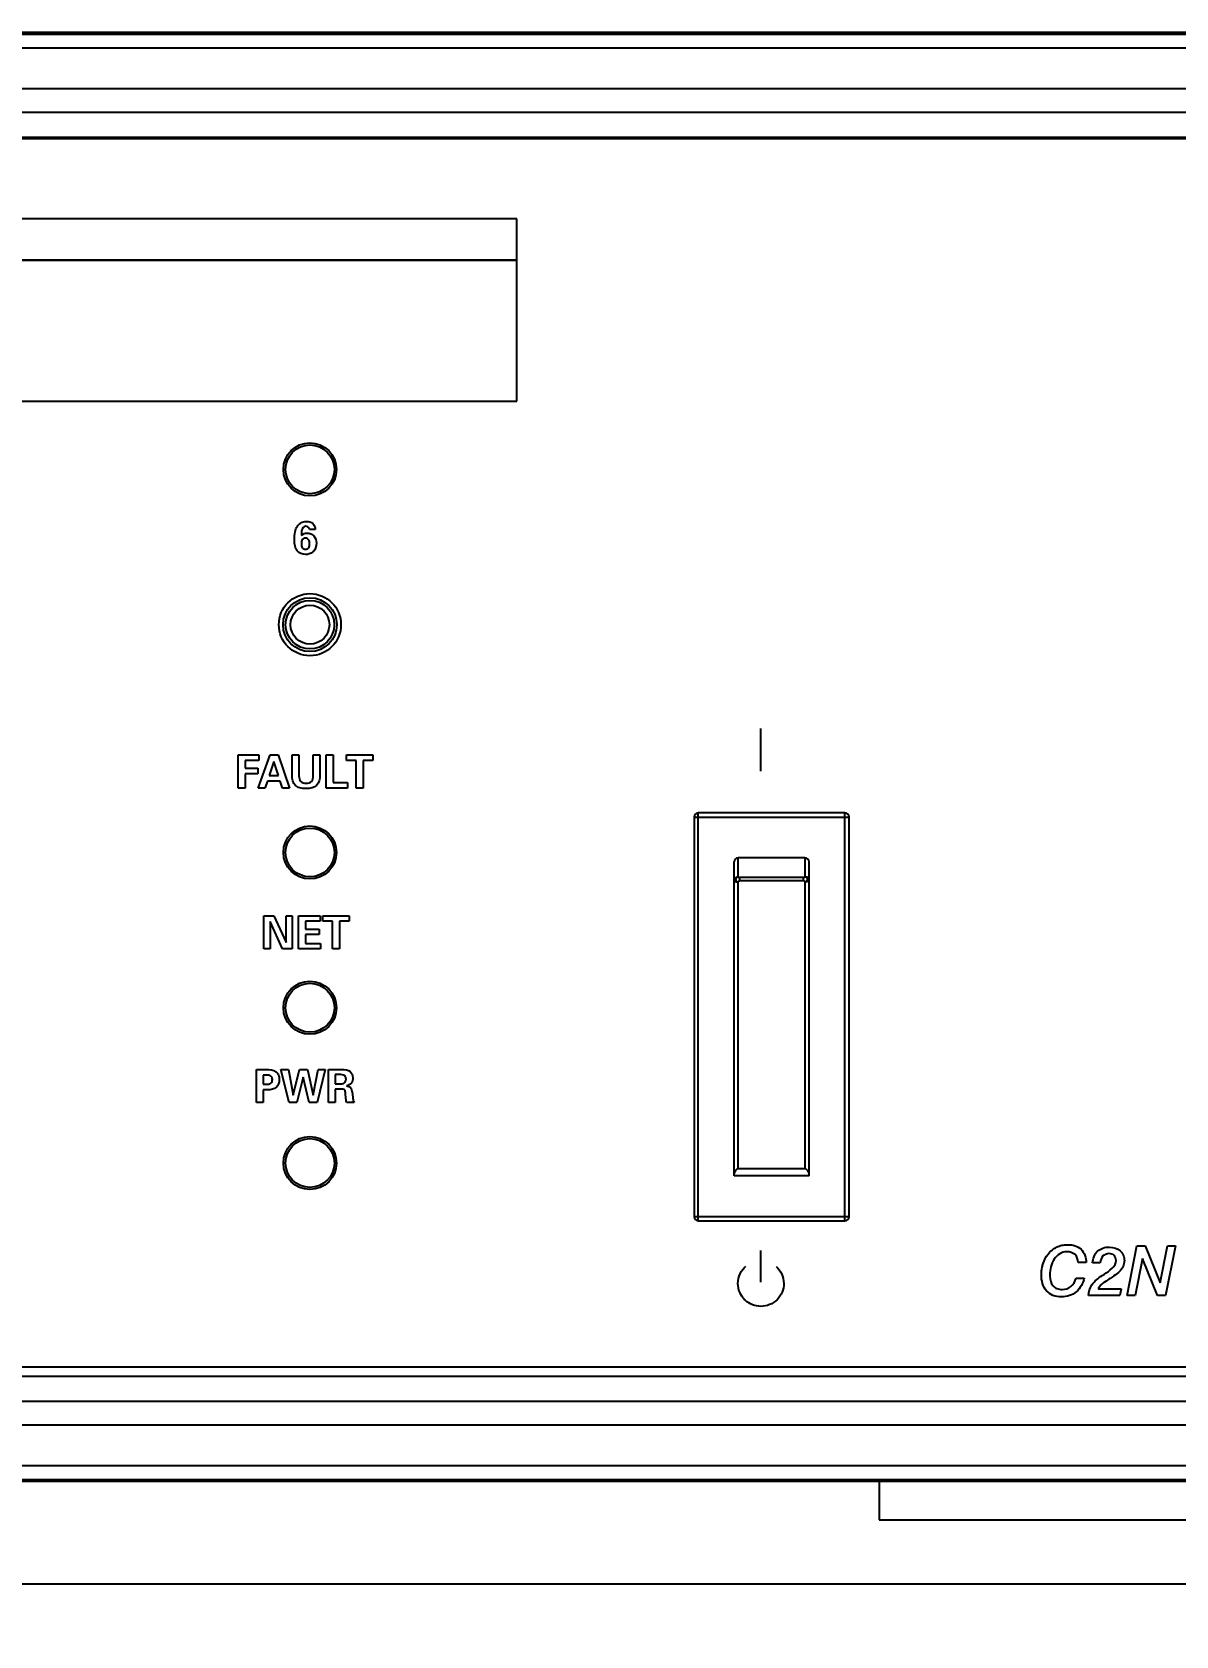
# Model space of a CAD drawing. Header units: inches. Extents: x 0 to 34, y 0 to 22.
# Drawn here: x 19.987 to 22.749, y 3.963 to 7.836 of the extents above; entities that cross this region are included whole.
import ezdxf
from ezdxf.enums import TextEntityAlignment as Align

# ---------------------------------------------------------------- set-up
doc = ezdxf.new("R2010")
doc.units = ezdxf.units.IN
doc.header["$LTSCALE"] = 1.87
doc.header["$MEASUREMENT"] = 0
doc.layers.get('0').update_dxf_attribs({"linetype": 'CONTINUOUS'})
for name, color, linetype in [('3_ALL_AXES', 7, 'CONTINUOUS'), ('5_ALL_CURVES', 7, 'CONTINUOUS'), ('7_ALL_FEATURES', 7, 'CONTINUOUS')]:
    doc.layers.add(name, color=color, linetype=linetype)
doc.styles.get("Standard").update_dxf_attribs({"font": 'SIMPLEX.SHX'})
doc.dimstyles.new('DIMSTYLE_1', dxfattribs={"dimtxt": 0.125, "dimasz": 0.18, "dimexe": 0.18, "dimexo": 0.0625, "dimgap": 0.09, "dimtad": 0, "dimtih": 1, "dimtoh": 1, "dimdec": 3, "dimzin": 4, "dimdsep": 46, "dimtxsty": 'Standard', "dimblk": '_FILLED', "dimblk1": '_FILLED', "dimblk2": '_FILLED', "dimcen": 0.09, "dimadec": 0, "dimazin": 0, "dimtp": 0.001, "dimtm": 0.001, "dimtfac": 1, "dimtdec": 3, "dimtofl": 0, "dimtmove": 0, "dimatfit": 3, "dimldrblk": '_FILLED', "dimfxl": 0, "dimtolj": 1, "dimtzin": 4, "dimarcsym": 0})

# ---------------------------------------------------------------- blocks, each defined once
blk = doc.blocks.new('_FILLED')
at = {"color": 0, "linetype": 'ByBlock'}
blk.add_solid([(0, 0), (-1, 0.174), (-1, -0.174)], dxfattribs=at)
blk = doc.blocks.new('*D2')
at = {"color": 5}
for p, q in [((7.2129, 4.3237), (7.2129, 3.9627)), ((24.1029, 4.2824), (24.1029, 3.9627)), ((7.2129, 4.0877), (15.2204, 4.0877)), ((24.1029, 4.0877), (16.0954, 4.0877))]:
    blk.add_line(p, q, dxfattribs=at)
at = {"color": 5, "xscale": 0.18, "yscale": 0.18, "zscale": 0.18, "rotation": 180}
blk.add_blockref('_FILLED', (7.2129, 4.0877), dxfattribs=at)
at = {"color": 5, "xscale": 0.18, "yscale": 0.18, "zscale": 0.18}
blk.add_blockref('_FILLED', (24.1029, 4.0877), dxfattribs=at)
at = {"color": 5, "width": 1.26}
blk.add_text('16.890', height=0.125, dxfattribs=at).set_placement((15.2829, 4.0252), (16.0329, 4.0252), align=Align.FIT)

msp = doc.modelspace()

# ---------------------------------------------------------------- linework, layer by layer
at = {"color": 8}
for p, q in [((7.3328, 7.8357), (23.983, 7.8357)), ((7.3379, 7.8306), (23.9778, 7.8306)), ((23.947, 7.797), (7.3688, 7.797)), ((23.947, 7.6986), (7.3688, 7.6986)), ((7.4763, 7.6422), (23.8395, 7.6422)), ((7.4763, 7.5823), (23.8395, 7.5823)), ((23.8385, 7.5813), (7.4772, 7.5813)), ((23.8154, 7.5777), (7.5004, 7.5777)), ((21.1579, 7.3847), (15.1579, 7.3847)), ((21.1579, 7.2847), (21.1579, 7.3847)), ((15.1579, 7.2847), (21.1579, 7.2847)), ((7.5004, 4.6127), (23.8154, 4.6127)), ((23.8395, 4.5891), (7.4763, 4.5891)), ((7.4772, 4.5901), (23.8385, 4.5901)), ((23.8395, 4.5292), (7.4763, 4.5292)), ((7.3688, 4.4728), (23.947, 4.4728)), ((7.3379, 4.3408), (23.9778, 4.3408)), ((7.3688, 4.3744), (23.947, 4.3744)), ((23.983, 4.3357), (7.3328, 4.3357)), ((22.0329, 4.3357), (22.0329, 4.2427)), ((22.0329, 4.2427), (22.7829, 4.2427))]:
    msp.add_line(p, q, dxfattribs=at)
at = {"color": 5}
for p, q in [((20.6706, 6.6342), (20.6566, 6.6342)), ((20.6375, 6.621), (20.6375, 6.6203)), ((21.747, 6.0508), (21.747, 6.1538)), ((20.4843, 6.09), (20.5345, 6.09)), ((20.4843, 6.0099), (20.4843, 6.09)), ((20.5331, 6.0099), (20.5616, 6.09)), ((20.5345, 6.09), (20.5345, 6.0767)), ((20.5616, 6.09), (20.5813, 6.09)), ((20.5813, 6.09), (20.6087, 6.0099)), ((20.6146, 6.09), (20.6314, 6.09)), ((20.6146, 6.0407), (20.6146, 6.09)), ((20.6314, 6.09), (20.6314, 6.0395)), ((20.6659, 6.09), (20.682, 6.09)), ((20.6659, 6.0403), (20.6659, 6.09)), ((20.682, 6.09), (20.682, 6.0407)), ((20.6969, 6.09), (20.7136, 6.09)), ((20.6969, 6.0099), (20.6969, 6.09)), ((20.7136, 6.09), (20.7136, 6.0235)), ((20.7466, 6.09), (20.8097, 6.09)), ((20.7466, 6.0769), (20.7466, 6.09)), ((20.8097, 6.09), (20.8097, 6.0769)), ((20.5345, 6.0767), (20.5011, 6.0767)), ((20.5011, 6.0767), (20.5011, 6.0578)), ((20.5011, 6.0578), (20.5322, 6.0578)), ((20.5322, 6.0448), (20.5011, 6.0448)), ((20.5011, 6.0448), (20.5011, 6.0099)), ((20.5322, 6.0578), (20.5322, 6.0448)), ((20.5711, 6.0742), (20.5593, 6.0403)), ((20.5819, 6.0403), (20.5711, 6.0742)), ((20.7697, 6.0769), (20.7466, 6.0769)), ((20.7697, 6.0099), (20.7697, 6.0769)), ((20.8097, 6.0769), (20.7866, 6.0769)), ((20.7866, 6.0769), (20.7866, 6.0099)), ((20.5011, 6.0099), (20.4843, 6.0099)), ((20.5489, 6.0099), (20.5331, 6.0099)), ((20.555, 6.0271), (20.5489, 6.0099)), ((20.586, 6.0271), (20.555, 6.0271)), ((20.5593, 6.0403), (20.5819, 6.0403)), ((20.5916, 6.0099), (20.586, 6.0271)), ((20.6087, 6.0099), (20.5916, 6.0099)), ((20.749, 6.0099), (20.6969, 6.0099)), ((20.7136, 6.0235), (20.749, 6.0235)), ((20.749, 6.0235), (20.749, 6.0099)), ((20.7866, 6.0099), (20.7697, 6.0099)), ((20.5464, 5.7017), (20.5706, 5.7017)), ((20.5464, 5.6217), (20.5464, 5.7017)), ((20.5706, 5.7017), (20.6002, 5.6374)), ((20.6002, 5.7017), (20.6152, 5.7017)), ((20.6002, 5.6374), (20.6002, 5.7017)), ((20.6152, 5.7017), (20.6152, 5.6217)), ((20.6303, 5.7017), (20.6824, 5.7017)), ((20.6303, 5.6217), (20.6303, 5.7017)), ((20.6824, 5.7017), (20.6824, 5.6884)), ((20.6894, 5.7017), (20.7525, 5.7017)), ((20.6894, 5.6887), (20.6894, 5.7017)), ((20.7525, 5.7017), (20.7525, 5.6887)), ((20.592, 5.6217), (20.5615, 5.6879)), ((20.5615, 5.6879), (20.5615, 5.6217)), ((20.6824, 5.6884), (20.6473, 5.6884)), ((20.6473, 5.6884), (20.6473, 5.6696)), ((20.6473, 5.6696), (20.6802, 5.6696)), ((20.6802, 5.6565), (20.6473, 5.6565)), ((20.6473, 5.6565), (20.6473, 5.635)), ((20.6802, 5.6696), (20.6802, 5.6565)), ((20.7125, 5.6887), (20.6894, 5.6887)), ((20.7125, 5.6217), (20.7125, 5.6887)), ((20.7525, 5.6887), (20.7294, 5.6887)), ((20.7294, 5.6887), (20.7294, 5.6217)), ((20.5615, 5.6217), (20.5464, 5.6217)), ((20.6152, 5.6217), (20.592, 5.6217)), ((20.6836, 5.6217), (20.6303, 5.6217)), ((20.6473, 5.635), (20.6836, 5.635)), ((20.6836, 5.635), (20.6836, 5.6217)), ((20.7294, 5.6217), (20.7125, 5.6217)), ((20.5288, 5.3306), (20.552, 5.3306)), ((20.5288, 5.2506), (20.5288, 5.3306)), ((20.5527, 5.3172), (20.5447, 5.3172)), ((20.5447, 5.3172), (20.5447, 5.2949)), ((20.5876, 5.3306), (20.606, 5.3306)), ((20.6077, 5.2506), (20.5876, 5.3306)), ((20.606, 5.3306), (20.6174, 5.2684)), ((20.6174, 5.2684), (20.633, 5.3306)), ((20.6418, 5.3119), (20.6264, 5.2506)), ((20.633, 5.3306), (20.6519, 5.3306)), ((20.6559, 5.2506), (20.6418, 5.3119)), ((20.6519, 5.3306), (20.6657, 5.2684)), ((20.6657, 5.2684), (20.6781, 5.3306)), ((20.6943, 5.3306), (20.675, 5.2506)), ((20.6781, 5.3306), (20.6943, 5.3306)), ((20.7025, 5.3306), (20.7351, 5.3306)), ((20.7025, 5.2506), (20.7025, 5.3306)), ((20.7289, 5.3182), (20.719, 5.3182)), ((20.719, 5.3182), (20.719, 5.2958)), ((20.5447, 5.2949), (20.5527, 5.2949)), ((20.5563, 5.2814), (20.5447, 5.2814)), ((20.5447, 5.2814), (20.5447, 5.2506)), ((20.719, 5.2958), (20.7289, 5.2958)), ((20.7334, 5.2828), (20.719, 5.2828)), ((20.719, 5.2828), (20.719, 5.2506)), ((20.7448, 5.2603), (20.7437, 5.2724)), ((20.7597, 5.2756), (20.7611, 5.264)), ((20.5447, 5.2506), (20.5288, 5.2506)), ((20.6264, 5.2506), (20.6077, 5.2506)), ((20.675, 5.2506), (20.6559, 5.2506)), ((20.719, 5.2506), (20.7025, 5.2506)), ((20.7651, 5.2506), (20.7469, 5.2506)), ((21.747, 4.8167), (21.747, 4.8937))]:
    msp.add_line(p, q, dxfattribs=at)
at = {"color": 5, "linetype": 'Continuous'}
for p, q in [((22.6314, 4.785), (22.6552, 4.9049)), ((22.6552, 4.9049), (22.6751, 4.9049)), ((22.6751, 4.9049), (22.7112, 4.8155)), ((22.7112, 4.8155), (22.7287, 4.9049)), ((22.7482, 4.9049), (22.7246, 4.785)), ((22.7287, 4.9049), (22.7482, 4.9049)), ((22.5328, 4.8647), (22.5132, 4.8647)), ((22.5665, 4.8637), (22.5479, 4.8637)), ((22.6686, 4.8742), (22.6509, 4.785)), ((22.7051, 4.785), (22.6686, 4.8742)), ((22.5083, 4.827), (22.5279, 4.827)), ((22.5711, 4.8327), (22.5766, 4.8363)), ((22.6139, 4.785), (22.5384, 4.785)), ((22.5619, 4.801), (22.6171, 4.801)), ((22.6171, 4.801), (22.6139, 4.785)), ((22.6509, 4.785), (22.6314, 4.785)), ((22.7246, 4.785), (22.7051, 4.785))]:
    msp.add_line(p, q, dxfattribs=at)
at = {"color": 8}
for centre, radius in [((20.6579, 6.7797), 0.059), ((20.6579, 6.4047), 0.065), ((20.6579, 6.4047), 0.0587), ((20.6579, 6.4047), 0.0469), ((20.6579, 5.8547), 0.059), ((20.6579, 5.4797), 0.059), ((20.6579, 5.1047), 0.059)]:
    msp.add_circle(centre, radius, dxfattribs=at)
at = {"color": 5}
for points, start_tangent, end_tangent in [([(20.6643, 6.5799), (20.6472, 6.5741), (20.627, 6.5829), (20.6219, 6.594), (20.6203, 6.6093), (20.6221, 6.6287), (20.6275, 6.6427), (20.6335, 6.6491)], (-0.773536, -0.633753), (0.791341, 0.611375)), ([(20.6335, 6.6491), (20.6366, 6.6512), (20.6491, 6.654), (20.6648, 6.6488), (20.6706, 6.6342)], (0.791341, 0.611375), (0.012024, -0.999928)), ([(20.6566, 6.6342), (20.654, 6.6403), (20.6483, 6.6425), (20.6402, 6.6372), (20.6375, 6.621)], (-0.125901, 0.992043), (0, -1)), ([(20.6375, 6.6203), (20.6442, 6.6246), (20.6511, 6.626), (20.6673, 6.6193), (20.6734, 6.6015), (20.6662, 6.5816), (20.6643, 6.5799)], (0.75266, 0.658409), (-0.773536, -0.633753)), ([(20.6571, 6.6002), (20.6544, 6.6099), (20.6472, 6.6135), (20.64, 6.61), (20.6373, 6.6002)], (-0.000775, 1), (0.004031, -0.999992)), ([(20.6373, 6.6002), (20.64, 6.5905), (20.647, 6.5868), (20.6544, 6.5904), (20.6571, 6.6002)], (0.004031, -0.999992), (-0.000775, 1)), ([(20.682, 6.0407), (20.6737, 6.0166), (20.6632, 6.0107), (20.6483, 6.0087), (20.6334, 6.0107), (20.6229, 6.0165), (20.6146, 6.0407)], (0, -1), (0, 1)), ([(20.6314, 6.0395), (20.6357, 6.0262), (20.6489, 6.0218), (20.6617, 6.0263), (20.6659, 6.0403)], (0, -1), (0, 1)), ([(20.552, 5.3306), (20.5762, 5.3248), (20.5819, 5.3173), (20.5837, 5.3062), (20.5768, 5.2877), (20.5563, 5.2814)], (1, 0), (-1, 0)), ([(20.5527, 5.2949), (20.5638, 5.2975), (20.5672, 5.3061), (20.5638, 5.3147), (20.5527, 5.3172)], (1, 0), (-1, 0)), ([(20.7289, 5.2958), (20.7416, 5.2983), (20.7451, 5.3068), (20.7418, 5.3157), (20.7289, 5.3182)], (1, 0), (-1, 0)), ([(20.7351, 5.3306), (20.7552, 5.3257), (20.7616, 5.3105), (20.758, 5.2973), (20.7464, 5.2907)], (1, 0), (-0.97148, -0.237122)), ([(20.7437, 5.2724), (20.7414, 5.2813), (20.7334, 5.2828)], (-0.089374, 0.995998), (-1, 0)), ([(20.7464, 5.2907), (20.7558, 5.2867), (20.7597, 5.2756)], (0.993783, -0.111333), (0.120533, -0.992709)), ([(20.7469, 5.2506), (20.7456, 5.2544), (20.7448, 5.2603)], (-0.445966, 0.89505), (-0.08854, 0.996073)), ([(20.7611, 5.264), (20.7627, 5.2559), (20.7651, 5.2506)], (0.129131, -0.991628), (0.579726, -0.814812)), ([(21.7096, 4.773), (21.7078, 4.7747), (21.6916, 4.8139), (21.711, 4.856)], (-0.740127, 0.672468), (0.758865, 0.651248)), ([(21.7839, 4.8552), (21.8024, 4.8139), (21.7862, 4.7747), (21.747, 4.7585), (21.7096, 4.773)], (0.74495, -0.66712), (-0.740127, 0.672468))]:
    msp.add_spline(points, degree=3, dxfattribs=dict(at, start_tangent=start_tangent, end_tangent=end_tangent))
at = {"color": 5, "linetype": 'Continuous'}
for points, knots in [([(22.4264, 4.8531), (22.427, 4.8561), (22.4301, 4.8674), (22.4395, 4.8861), (22.4568, 4.9009), (22.4738, 4.9066), (22.4891, 4.908), (22.5057, 4.9061), (22.5265, 4.8944), (22.5324, 4.876), (22.5328, 4.8647)], [0, 0, 0, 0, 0.057047, 0.22278, 0.39008, 0.473316, 0.561188, 0.680513, 0.784206, 1, 1, 1, 1]), ([(22.5132, 4.8647), (22.513, 4.8714), (22.5081, 4.8864), (22.4868, 4.892), (22.4676, 4.8872), (22.4543, 4.8727), (22.4467, 4.8543), (22.4447, 4.8401), (22.4449, 4.832), (22.4449, 4.8311)], [0, 0, 0, 0, 0.16797, 0.340154, 0.487644, 0.643025, 0.80621, 0.976637, 1, 1, 1, 1]), ([(22.5479, 4.8637), (22.549, 4.8739), (22.5546, 4.8901), (22.5734, 4.9004), (22.5928, 4.9031), (22.6127, 4.8974), (22.6234, 4.8823), (22.6251, 4.8718), (22.6248, 4.8657), (22.6246, 4.8641)], [0, 0, 0, 0, 0.257523, 0.377681, 0.516185, 0.742103, 0.848706, 0.959911, 1, 1, 1, 1]), ([(22.5759, 4.8824), (22.575, 4.8817), (22.5695, 4.8773), (22.5673, 4.8696), (22.5665, 4.8637)], [0, 0, 0, 0, 0.161421, 1, 1, 1, 1]), ([(22.5766, 4.8363), (22.5887, 4.8444), (22.6103, 4.8581), (22.6016, 4.8833), (22.5881, 4.8871), (22.5793, 4.8846), (22.5759, 4.8824)], [0, 0, 0, 0, 0.534601, 0.689882, 0.853084, 1, 1, 1, 1]), ([(22.5279, 4.827), (22.5253, 4.8145), (22.5156, 4.7959), (22.4925, 4.7834), (22.4726, 4.7807), (22.4527, 4.7834), (22.4295, 4.7993), (22.423, 4.8275), (22.4251, 4.8473), (22.4264, 4.8531)], [0, 0, 0, 0, 0.218366, 0.324576, 0.438143, 0.555724, 0.661494, 0.897346, 1, 1, 1, 1]), ([(22.6246, 4.8641), (22.6243, 4.862), (22.623, 4.8563), (22.6179, 4.8468), (22.6063, 4.8364), (22.5921, 4.8269), (22.5788, 4.8185), (22.5698, 4.812), (22.5646, 4.8064), (22.5625, 4.8028), (22.5619, 4.801)], [0, 0, 0, 0, 0.070313, 0.190861, 0.347364, 0.574135, 0.752301, 0.864873, 0.93821, 1, 1, 1, 1]), ([(22.4449, 4.8311), (22.4454, 4.8227), (22.4484, 4.8102), (22.4623, 4.8005), (22.4779, 4.7981), (22.4983, 4.8045), (22.506, 4.8193), (22.5083, 4.827)], [0, 0, 0, 0, 0.253684, 0.376778, 0.514891, 0.745189, 1, 1, 1, 1]), ([(22.5384, 4.785), (22.539, 4.7938), (22.5453, 4.814), (22.5619, 4.8265), (22.5711, 4.8327)], [0, 0, 0, 0, 0.445514, 1, 1, 1, 1])]:
    msp.add_open_spline(points, degree=3, knots=knots, dxfattribs=at)
at = {"layer": '3_ALL_AXES', "color": 8}
for centre, radius in [((20.6579, 6.7797), 0.064), ((20.6579, 6.4047), 0.075), ((20.6579, 5.8547), 0.064), ((20.6579, 5.4797), 0.064), ((20.6579, 5.1047), 0.064)]:
    msp.add_circle(centre, radius, dxfattribs=at)
at = {"layer": '5_ALL_CURVES', "color": 8}
for p, q in [((21.1579, 7.2847), (15.1579, 7.2847)), ((21.1579, 6.9447), (21.1579, 7.2847)), ((15.1579, 6.9447), (21.1579, 6.9447))]:
    msp.add_line(p, q, dxfattribs=at)
at = {"layer": '7_ALL_FEATURES', "color": 8}
for p, q in [((21.5859, 5.9402), (21.9599, 5.9402)), ((21.5859, 5.9402), (21.5859, 4.9752)), ((21.9499, 5.9502), (21.5959, 5.9502)), ((21.5959, 4.9652), (21.5959, 5.9502)), ((21.9499, 4.9652), (21.9499, 5.9502)), ((21.9599, 4.9752), (21.9599, 5.9402)), ((21.6824, 5.0737), (21.6824, 5.8317)), ((21.8534, 5.8417), (21.6924, 5.8417)), ((21.6924, 5.7956), (21.6924, 5.8417)), ((21.8534, 5.8417), (21.8534, 5.7956)), ((21.8634, 5.0737), (21.8634, 5.8317)), ((21.6924, 5.0908), (21.6924, 5.7834)), ((21.8502, 5.7938), (21.6955, 5.7938)), ((21.6955, 5.7938), (21.6955, 5.7862)), ((21.8502, 5.7862), (21.6955, 5.7862)), ((21.8502, 5.7862), (21.8502, 5.7938)), ((21.8534, 5.7834), (21.8534, 5.0908)), ((21.8634, 5.0737), (21.6824, 5.0737)), ((21.8534, 5.0908), (21.6924, 5.0908)), ((21.5859, 4.9752), (21.9599, 4.9752)), ((21.5959, 4.9652), (21.9499, 4.9652))]:
    msp.add_line(p, q, dxfattribs=at)
for centre, start, end in [((21.5959, 5.9402), 90, 180), ((21.9499, 5.9402), 0, 90), ((21.6924, 5.8317), 90, 180), ((21.8534, 5.8317), 0, 90), ((21.5959, 4.9752), 180, 270), ((21.9499, 4.9752), 270, 360)]:
    msp.add_arc(centre, 0.01, start, end, dxfattribs=at)
for points, start_tangent, end_tangent in [([(21.6824, 5.7872), (21.6829, 5.7898), (21.6843, 5.7922), (21.6865, 5.794), (21.6893, 5.7952), (21.6924, 5.7956)], (0, 1), (1, 0)), ([(21.6824, 5.7872), (21.6829, 5.7861), (21.6843, 5.785), (21.6865, 5.7841), (21.6893, 5.7836), (21.6924, 5.7834)], (0, -1), (1, 0)), ([(21.6924, 5.7956), (21.6896, 5.795), (21.6875, 5.7933), (21.6862, 5.7909), (21.6862, 5.7882), (21.6877, 5.786), (21.6896, 5.784), (21.6924, 5.7834)], (-0.989456, -0.144833), (0.97955, 0.2012)), ([(21.6924, 5.7956), (21.6925, 5.7953), (21.6926, 5.7951), (21.6927, 5.795), (21.693, 5.7947), (21.6934, 5.7944), (21.6939, 5.7942), (21.6944, 5.794), (21.6949, 5.7939), (21.6955, 5.7938)], (0.090236, -0.99592), (1, 0)), ([(21.6924, 5.7834), (21.6925, 5.7839), (21.6927, 5.7844), (21.693, 5.7849), (21.6934, 5.7853), (21.6939, 5.7857), (21.6944, 5.786), (21.695, 5.7862), (21.6955, 5.7862)], (0.013991, 0.999902), (1, 0)), ([(21.8534, 5.7956), (21.8533, 5.7953), (21.8532, 5.7951), (21.8531, 5.795), (21.8528, 5.7947), (21.8524, 5.7944), (21.8519, 5.7942), (21.8514, 5.794), (21.8508, 5.7939), (21.8502, 5.7938)], (-0.090236, -0.99592), (-1, 0)), ([(21.8534, 5.7834), (21.8533, 5.7839), (21.8531, 5.7844), (21.8528, 5.7849), (21.8524, 5.7853), (21.8519, 5.7857), (21.8514, 5.786), (21.8508, 5.7862), (21.8502, 5.7862)], (-0.013991, 0.999902), (-1, 0)), ([(21.8634, 5.7872), (21.8629, 5.7898), (21.8615, 5.7922), (21.8593, 5.794), (21.8565, 5.7952), (21.8534, 5.7956)], (0, 1), (-1, 0)), ([(21.8534, 5.7834), (21.8561, 5.784), (21.858, 5.786), (21.8595, 5.7882), (21.8596, 5.7909), (21.8583, 5.7933), (21.8561, 5.795), (21.8534, 5.7956)], (0.97955, -0.2012), (-0.989456, 0.144833)), ([(21.8634, 5.7872), (21.8629, 5.7861), (21.8615, 5.785), (21.8593, 5.7841), (21.8565, 5.7836), (21.8534, 5.7834)], (0, -1), (-1, 0)), ([(21.6924, 5.0908), (21.6907, 5.0905), (21.689, 5.0895), (21.6875, 5.0882), (21.6861, 5.0866), (21.6848, 5.0848), (21.6837, 5.0828), (21.6828, 5.0807), (21.6824, 5.0785)], (-1, 0), (0, -1)), ([(21.8634, 5.0785), (21.863, 5.0807), (21.8621, 5.0828), (21.8609, 5.0848), (21.8596, 5.0866), (21.8582, 5.0882), (21.8567, 5.0895), (21.8551, 5.0905), (21.8534, 5.0908)], (0, 1), (-1, 0))]:
    msp.add_spline(points, degree=3, dxfattribs=dict(at, start_tangent=start_tangent, end_tangent=end_tangent))

# ---------------------------------------------------------------- dimensions: what is measured, and where the dimension line sits
at = {"color": 5}
dim = msp.add_linear_dim(base=(24.1029, 4.0877), p1=(7.2129, 4.3237), p2=(24.1029, 4.2824), dimstyle='DIMSTYLE_1', dxfattribs=at)
dim.commit()
dim.dimension.update_dxf_attribs({"geometry": '*D2', "text_midpoint": (15.2829, 4.0877), "dimtype": 160})

doc.saveas('drawing.dxf')
